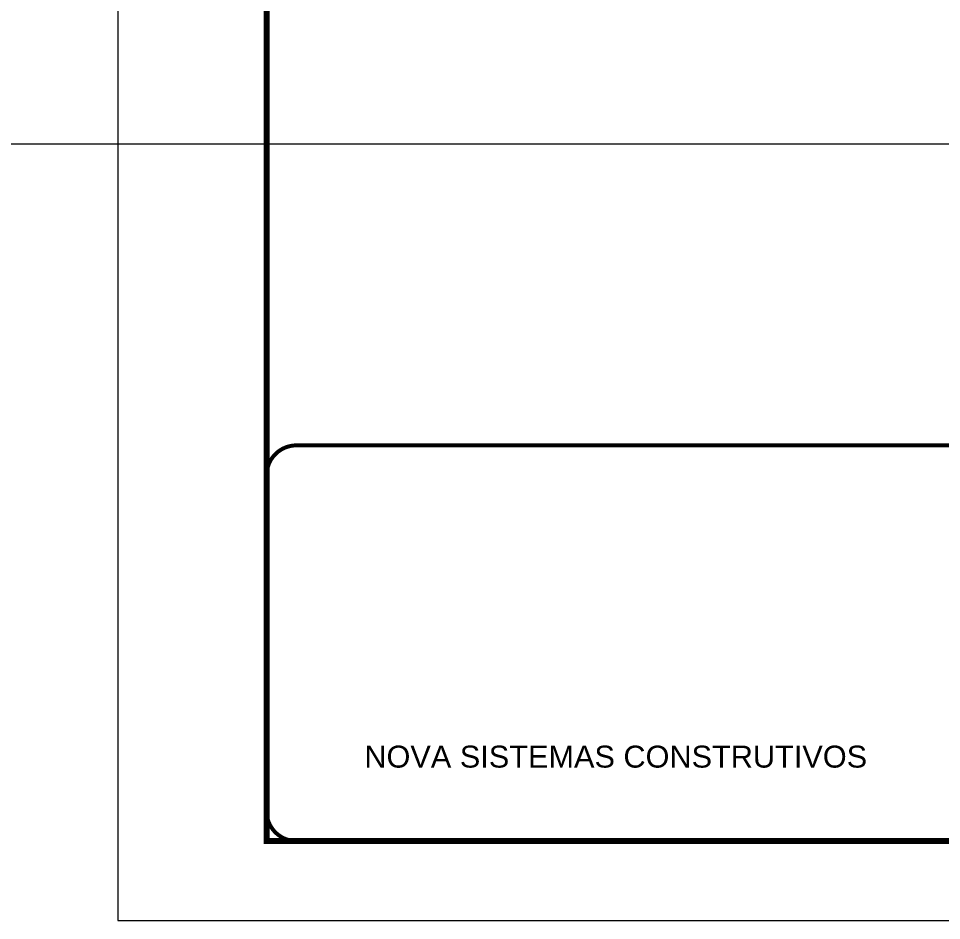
# Model space of a CAD drawing. Extents: x 2282 to 12463, y 760 to 16806.
# Drawn here: x 7603.4 to 8068.3, y 13394 to 13848.2 of the extents above; entities that cross this region are included whole.
import ezdxf

# ---------------------------------------------------------------- set-up
doc = ezdxf.new("R2010")
doc.units = 0
doc.linetypes.add('CONTINUO', pattern=[0])
doc.linetypes.add('DASHED', pattern=[0.75, 0.5, -0.25])
for name, color, linetype, lineweight in [('CARIMBO', 255, 'Continuous', 9), ('Folhas', 255, 'Continuous', 9), ('SARRAFO DE PRESSAO', 251, 'DASHED', 9)]:
    doc.layers.add(name, color=color, linetype=linetype, lineweight=lineweight)
doc.styles.add('ARIAL', font='arial.ttf')

# ---------------------------------------------------------------- blocks, each defined once
blk = doc.blocks.new('9999999999')
at = {"color": 30, "linetype": 'CONTINUO', "const_width": 2}
blk.add_lwpolyline([(99583.98, 34230.21), (99583.98, 34414.45, 0.414214), (99568.98, 34429.45), (98228.98, 34429.45, 0.414214), (98213.98, 34414.45), (98213.98, 34245.21, 0.414214), (98228.98, 34230.21), (99583.98, 34230.21)], format="xyb", dxfattribs=at)
at = {"layer": 'Folhas'}
blk.add_lwpolyline([(98138.98, 34190.21), (99623.98, 34190.21), (99623.98, 35240.21), (98138.98, 35240.21)], close=True, dxfattribs=at)
at = {"layer": 'Folhas', "color": 30, "const_width": 3}
blk.add_lwpolyline([(98213.98, 34230.21), (99583.98, 34230.21), (99583.98, 35200.21), (98213.98, 35200.21)], close=True, dxfattribs=at)
at = {"color": 7, "linetype": 'Continuous', "ltscale": 5, "style": 'ARIAL'}
blk.add_text('NOVA SISTEMAS CONSTRUTIVOS', height=11.0592, dxfattribs=at).set_placement((98263.19, 34267.21))

msp = doc.modelspace()

# ---------------------------------------------------------------- linework, layer by layer
at = {"layer": 'CARIMBO', "color": 3}
msp.add_line((2282.39, 13785.07), (9611.68, 13785.07), dxfattribs=at)

# ---------------------------------------------------------------- block references
at = {"layer": 'SARRAFO DE PRESSAO', "color": 6, "linetype": 'ByBlock'}
msp.add_blockref('9999999999', (-90485.59, -20796.22), dxfattribs=at)

doc.saveas('drawing.dxf')
